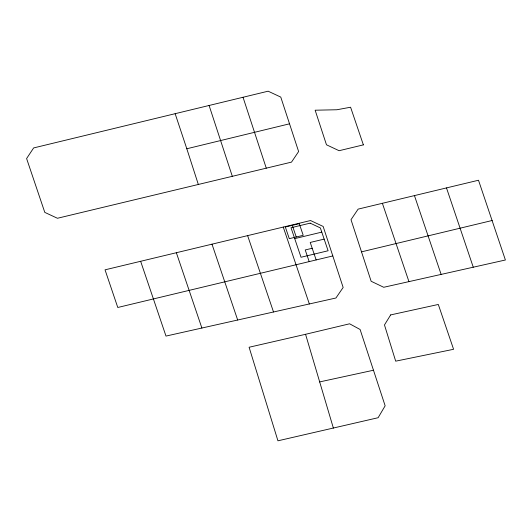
<?xml version="1.0" encoding="UTF-8"?>
<svg xmlns="http://www.w3.org/2000/svg" width="532" height="532" viewBox="0 0 532 532"><rect width="100%" height="100%" fill="white"/><g stroke="black" fill="none" stroke-linecap="round" stroke-linejoin="round"><path stroke-width="0.8" d="M175.154 113.702L186.812 148.761L289.534 123.816L298.625 151.54L291.509 162.12L57.443 218.266L44.794 212.388L26.6 158.543L33.642 147.929L268.135 91.191L280.77 97.097L289.534 123.816M492.226 220.481L361.507 251.849L351.007 219.696L358.122 209.123L446.494 187.909L478.501 180.242L505.4 260.002L383.718 287.28L371.15 281.268L361.507 251.849M332.813 255.945L323.157 226.452L310.542 220.534L105.037 269.83L117.778 307.483L332.813 255.945L343.153 287.473L335.925 298.006L165.991 336.078L140.648 261.298M294.708 238.622L321.78 232.125M324.154 239.114L310.223 242.452L316.148 259.922M312.198 248.278L305.228 249.947L309.185 261.591M305.561 334.296L349.604 323.795L360.098 329.481L385.148 405.81L378.119 417.72L277.943 440.809L249.102 347.25L305.561 334.296L333.384 428.12M319.513 381.949L373.644 370.199M414.448 195.616L441.134 274.412M408.955 281.634L382.382 203.304M292.294 225.342L296.244 236.986M283.25 227.071L309.351 303.965M247.619 235.623L273.514 311.985M211.995 244.175L237.678 320.011M176.365 252.733L201.887 328.031M473.261 267.217L446.494 187.909M243.024 97.263L266.273 168.165M209.096 105.469L232.318 176.325M186.812 148.761L198.336 184.471M390.668 314.911L384.47 324.946L395.688 361.168L453.583 349.291L438.308 304.457L390.668 314.911M363.369 144.87L339.09 150.709L326.475 144.79L315.144 110.21L336.849 109.758L350.588 107.225L363.369 144.87M299.263 223.673L285.332 227.011L289.282 238.662L303.213 235.317L299.263 223.673M310.169 223.141L291.011 227.736L301.032 257.255L328.104 250.758L320.357 227.922L310.169 223.141"/></g></svg>
